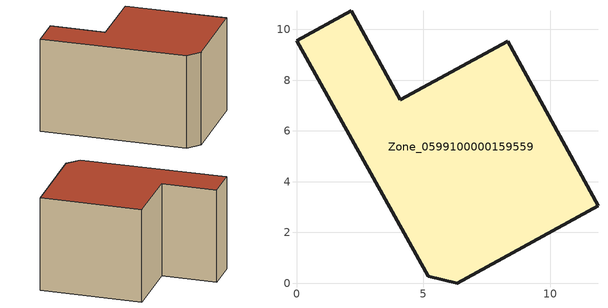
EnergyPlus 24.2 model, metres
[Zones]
Zone_0599100000159559
 floor ground (C_G): 5.19,0.27 0,9.55 2.16,10.73 4.08,7.22 8.32,9.54 11.88,3.05 6.33,0 z0
 wall outside (C_F): 11.88,3.05 8.32,9.54 4.08,7.22 2.16,10.73 0,9.55 5.19,0.27 6.33,0 11.88,3.05 z0:6.98
 roof outside (C_R): 4.08,7.22 2.16,10.73 0,9.55 5.19,0.27 6.33,0 11.88,3.05 8.32,9.54 z6.98
[BUILDING]
Pand.0599100000159559: North Axis=0; Terrain=City; Loads Convergence Tolerance Value=0.04; Temperature Convergence Tolerance Value=0.4; Solar Distribution=FullExterior; Maximum Number of Warmup Days=25; Minimum Number of Warmup Days=1
[Site:Location]
Rotterdam.The.Hague.AP_ZH_NLD Design_Conditions: Latitude=51.96; Longitude=4.45; Time Zone=1; Elevation=-4.5
[SITE:GROUNDTEMPERATURE:BUILDINGSURFACE]
18, 18, 18, 18, 18, 18, 18, 18, 18, 18, 18, 18
[MATERIAL] Thermal Absorptance=0.9; Solar Absorptance=0.7; Visible Absorptance=0.7
Name | Roughness | Thickness | Conductivity | Density | Specific Heat
G.TC.1975-1991 | MediumSmooth | 0.15 | 0.288461 | 540 | 1210
F.TC.1975-1991 | Rough | 0.3 | 0.230769 | 1920 | 840
R.TC.1975-1991 | MediumRough | 0.2 | 0.153846 | 1500 | 1000
[CONSTRUCTION]
C_G: G.TC.1975-1991
C_F: F.TC.1975-1991
C_R: R.TC.1975-1991
[ZONE]
Zone_0599100000159559: Type=1; Multiplier=1; Ceiling Height=Autocalculate; Volume=Autocalculate; Floor Area=autocalculate; Part of Total Floor Area=Yes
[ZONEINFILTRATION:DESIGNFLOWRATE]
Infil_Zone_0599100000159559: Zone or ZoneList or Space or SpaceList=Zone_0599100000159559; Schedule=AlwaysOn; Design Flow Rate Calculation Method=Flow/Area; Flow Rate per Floor Area=0.003; Constant Term Coefficient=1; Temperature Term Coefficient=0; Velocity Term Coefficient=0; Velocity Squared Term Coefficient=0
[HVACTEMPLATE:ZONE:IDEALLOADSAIRSYSTEM]
Zone_0599100000159559: Maximum Heating Supply Air Temperature=50; Minimum Cooling Supply Air Temperature=13; Maximum Heating Supply Air Humidity Ratio=0.0156; Minimum Cooling Supply Air Humidity Ratio=0.0077; Heating Limit=NoLimit; Cooling Limit=NoLimit; Dehumidification Control Type=ConstantSensibleHeatRatio; Cooling Sensible Heat Ratio=0.7; Dehumidification Setpoint=60; Humidification Control Type=None; Humidification Setpoint=30; Outdoor Air Method=None; Outdoor Air Flow Rate per Person=0.00944; Outdoor Air Flow Rate per Zone Floor Area=0; Outdoor Air Flow Rate per Zone=0; Demand Controlled Ventilation Type=None; Outdoor Air Economizer Type=NoEconomizer; Heat Recovery Type=None; Sensible Heat Recovery Effectiveness=0.7; Latent Heat Recovery Effectiveness=0.65
[ZONECONTROL:THERMOSTAT]
ThermostatControl_Zone_0599100000159559: Zone or ZoneList=Zone_0599100000159559; Control Type Schedule=DualSetpointControlType; Control 1=Thermostat_Zone_0599100000159559; Temperature Difference Between Cutout And Setpoint=0
[THERMOSTATSETPOINT:DUALSETPOINT]
Thermostat_Zone_0599100000159559: Heating Setpoint Temperature Schedule=HeatingSetpoint_Zone_0599100000159559; Cooling Setpoint Temperature Schedule=CoolingSetpoint_Zone_0599100000159559
[SCHEDULE:COMPACT]
HeatingSetpoint_Zone_0599100000159559: Through: 12/31, For: AllDays, Until: 24:00, 21
CoolingSetpoint_Zone_0599100000159559: Through: 12/31, For: AllDays, Until: 24:00, 24
DualSetpointControlType: Through: 12/31, For: AllDays, Until: 24:00, 4
AlwaysOn: Through: 12/31, For: AllDays, Until: 24:00, 1
